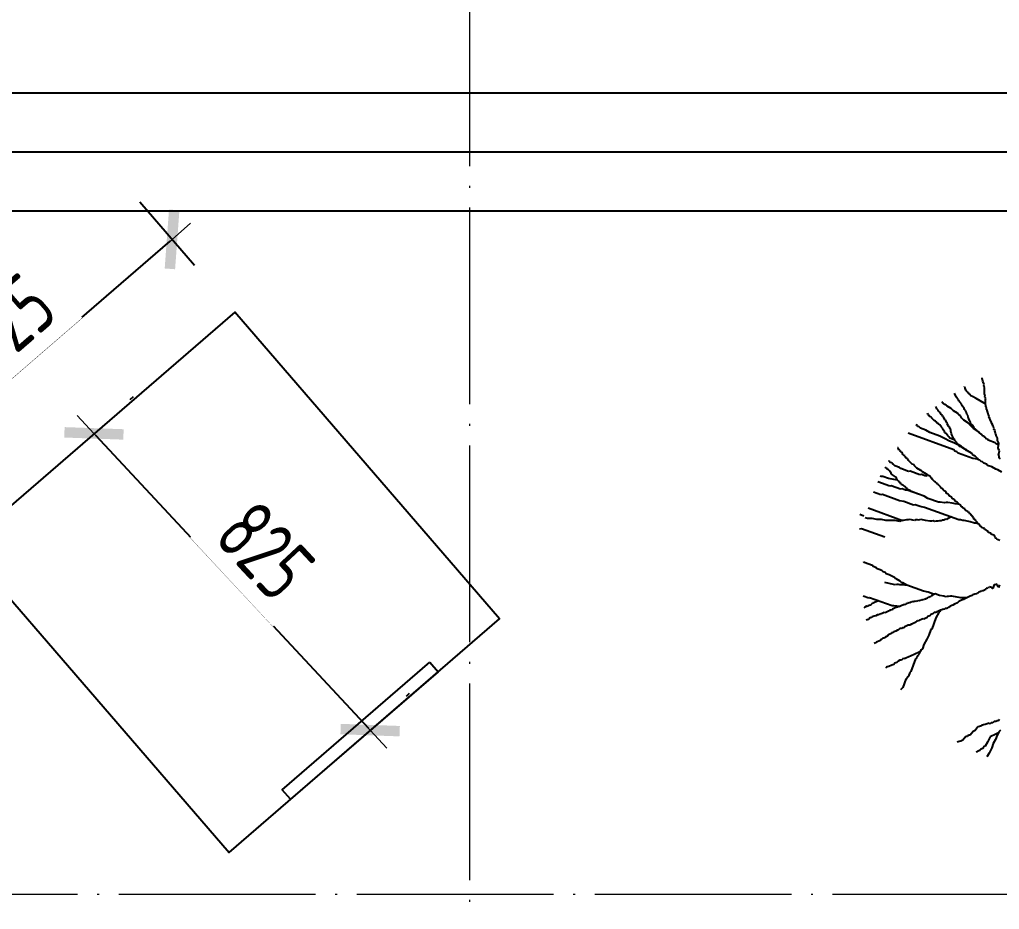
# Model space of a CAD drawing. Header units: inches. Extents: x -50945 to 250244, y -404780 to 18493.
# Drawn here: x 44524 to 46518, y -344426 to -342616 of the extents above; entities that cross this region are included whole.
import ezdxf

# ---------------------------------------------------------------- set-up
doc = ezdxf.new("R2010")
doc.units = ezdxf.units.IN
doc.header["$MEASUREMENT"] = 0
doc.linetypes.add('DOTE', pattern=[2.42, 2, -0.2, 0.02, -0.2])
doc.linetypes.add('iGo户型优化31', pattern=[0.35, 0.25, -0.1])
for name, color, linetype in [('D-ARCHI', 250, 'Continuous'), ('IBS-003-建筑窗框', 3, 'Continuous'), ('IBS-63-原建筑窗', 63, 'Continuous'), ('IFF-51-活动家具', 51, 'Continuous'), ('iGo户型优化', 7, 'Continuous')]:
    doc.layers.add(name, color=color, linetype=linetype)
doc.layers.add('天棚材质标注', color=2, linetype='Continuous', lineweight=5)
doc.styles.add('HBA-DIMT', font='ARCHS.SHX', dxfattribs={"width": 0.8})
doc.dimstyles.new('HBA_40', dxfattribs={"dimscale": 50, "dimtxt": 2.5, "dimasz": 0.1, "dimexe": 2, "dimexo": 2.5, "dimgap": 0.6, "dimtad": 1, "dimdec": 0, "dimrnd": 5, "dimzin": 0, "dimtxsty": 'HBA-DIMT', "dimblk": 'HBA_DIMENSION_TICK', "dimblk1": 'HBA_DIMENSION_TICK', "dimblk2": 'HBA_DIMENSION_TICK', "dimcen": 0.125, "dimclrd": 44, "dimclre": 44, "dimclrt": 2, "dimadec": 0, "dimazin": 0, "dimtfac": 1, "dimtdec": 0, "dimtix": 1, "dimtmove": 1, "dimatfit": 3, "dimldrblk": 'HBA_Leader_Dot', "dimfxl": 0, "dimtvp": 1, "dimtfill": 1, "dimtolj": 1, "dimtzin": 0, "dimarcsym": 0})

# ---------------------------------------------------------------- blocks, each defined once
blk = doc.blocks.new('抖音iGo户型优化-0853')
at = {"layer": 'iGo户型优化', "color": 251, "ltscale": 100}
for p, q in [((-1356, -203501.7), (-1355.1, -203499)), ((-1354.3, -203505.3), (-1356, -203501.7)), ((-1353.6, -203511.7), (-1354.3, -203505.3)), ((-1350.2, -203519), (-1353.6, -203511.7)), ((-1348.5, -203522.6), (-1350.2, -203519)), ((-1349.5, -203525.3), (-1348.5, -203522.6)), ((-1347.8, -203529), (-1349.5, -203525.3)), ((-1459.6, -203560.7), (-1461.3, -203557.1)), ((-1454.5, -203571.7), (-1459.6, -203560.7)), ((-1422.9, -203534.7), (-1421.9, -203532)), ((-1421.2, -203538.3), (-1422.9, -203534.7)), ((-1417.8, -203545.6), (-1421.2, -203538.3)), ((-1416.1, -203549.3), (-1417.8, -203545.6)), ((-1411.7, -203553.9), (-1416.1, -203549.3)), ((-1407.3, -203558.6), (-1411.7, -203553.9)), ((-1404.6, -203559.5), (-1407.3, -203558.6)), ((-1402.9, -203563.2), (-1404.6, -203559.5)), ((-1348.8, -203531.6), (-1347.8, -203529)), ((-1347.1, -203535.3), (-1348.8, -203531.6)), ((-1346.3, -203541.6), (-1347.1, -203535.3)), ((-1346.8, -203559.6), (-1346.3, -203541.6)), ((-1345.1, -203563.3), (-1346.8, -203559.6)), ((-1505.6, -203595.6), (-1510, -203590.9)), ((-1503, -203596.5), (-1505.6, -203595.6)), ((-1498.6, -203601.2), (-1503, -203596.5)), ((-1452.8, -203575.4), (-1454.5, -203571.7)), ((-1448.4, -203580), (-1452.8, -203575.4)), ((-1446.7, -203583.6), (-1448.4, -203580)), ((-1445, -203587.3), (-1446.7, -203583.6)), ((-1440.7, -203591.9), (-1445, -203587.3)), ((-1436.3, -203596.5), (-1440.7, -203591.9)), ((-1434.6, -203600.2), (-1436.3, -203596.5)), ((-1431.2, -203607.5), (-1434.6, -203600.2)), ((-1398.5, -203567.8), (-1402.9, -203563.2)), ((-1393.2, -203569.8), (-1398.5, -203567.8)), ((-1378.1, -203578.3), (-1393.2, -203569.8)), ((-1363, -203586.8), (-1378.1, -203578.3)), ((-1347.9, -203595.3), (-1363, -203586.8)), ((-1342.6, -203597.3), (-1347.9, -203595.3)), ((-1345.4, -203572.3), (-1344.4, -203569.6)), ((-1343.7, -203576), (-1345.4, -203572.3)), ((-1344.4, -203569.6), (-1345.1, -203563.3)), ((-1342, -203579.6), (-1343.7, -203576)), ((-1343.4, -203600.3), (-1342.9, -203582.3)), ((-1341.7, -203604), (-1343.4, -203600.3)), ((-1342.9, -203582.3), (-1342, -203579.6)), ((-1563.6, -203638.2), (-1565.3, -203634.5)), ((-1530.5, -203613.8), (-1532.9, -203608.6)), ((-1528.8, -203617.5), (-1530.5, -203613.8)), ((-1524.4, -203622.1), (-1528.8, -203617.5)), ((-1522.7, -203625.8), (-1524.4, -203622.1)), ((-1518.3, -203630.4), (-1522.7, -203625.8)), ((-1516.6, -203634), (-1518.3, -203630.4)), ((-1513.9, -203635), (-1516.6, -203634)), ((-1512.2, -203638.7), (-1513.9, -203635)), ((-1493.2, -203603.1), (-1498.6, -203601.2)), ((-1488.9, -203607.7), (-1493.2, -203603.1)), ((-1473.8, -203616.3), (-1488.9, -203607.7)), ((-1469.4, -203620.9), (-1473.8, -203616.3)), ((-1465, -203625.5), (-1469.4, -203620.9)), ((-1449.9, -203634), (-1465, -203625.5)), ((-1445.6, -203638.7), (-1449.9, -203634)), ((-1426.8, -203612.1), (-1431.2, -203607.5)), ((-1425.1, -203615.8), (-1426.8, -203612.1)), ((-1423.4, -203619.4), (-1425.1, -203615.8)), ((-1419, -203624.1), (-1423.4, -203619.4)), ((-1415.6, -203631.4), (-1419, -203624.1)), ((-1414.9, -203637.7), (-1415.6, -203631.4)), ((-1410.5, -203642.3), (-1414.9, -203637.7)), ((-1341, -203610.3), (-1341.7, -203604)), ((-1339.3, -203613.9), (-1341, -203610.3)), ((-1338.6, -203620.3), (-1339.3, -203613.9)), ((-1336.9, -203623.9), (-1338.6, -203620.3)), ((-1335.2, -203627.6), (-1336.9, -203623.9)), ((-1333.5, -203631.2), (-1335.2, -203627.6)), ((-1332.7, -203637.6), (-1333.5, -203631.2)), ((-1331, -203641.2), (-1332.7, -203637.6)), ((-1560.9, -203639.2), (-1563.6, -203638.2)), ((-1559.2, -203642.8), (-1560.9, -203639.2)), ((-1557.5, -203646.5), (-1559.2, -203642.8)), ((-1552.2, -203648.4), (-1557.5, -203646.5)), ((-1547.8, -203653), (-1552.2, -203648.4)), ((-1543.4, -203657.7), (-1547.8, -203653)), ((-1539, -203662.3), (-1543.4, -203657.7)), ((-1533.7, -203664.2), (-1539, -203662.3)), ((-1529.3, -203668.9), (-1533.7, -203664.2)), ((-1527.6, -203672.5), (-1529.3, -203668.9)), ((-1522.2, -203674.5), (-1527.6, -203672.5)), ((-1517.9, -203679.1), (-1522.2, -203674.5)), ((-1510.5, -203642.3), (-1512.2, -203638.7)), ((-1507.9, -203643.3), (-1510.5, -203642.3)), ((-1506.2, -203646.9), (-1507.9, -203643.3)), ((-1503.5, -203647.9), (-1506.2, -203646.9)), ((-1498.4, -203658.9), (-1503.5, -203647.9)), ((-1495.7, -203659.9), (-1498.4, -203658.9)), ((-1490.6, -203670.8), (-1495.7, -203659.9)), ((-1487.9, -203671.8), (-1490.6, -203670.8)), ((-1488.9, -203674.5), (-1487.9, -203671.8)), ((-1485.5, -203681.8), (-1488.9, -203674.5)), ((-1443.9, -203642.3), (-1445.6, -203638.7)), ((-1438.5, -203644.3), (-1443.9, -203642.3)), ((-1435.1, -203651.6), (-1438.5, -203644.3)), ((-1430.7, -203656.2), (-1435.1, -203651.6)), ((-1426.3, -203660.8), (-1430.7, -203656.2)), ((-1411.3, -203669.4), (-1426.3, -203660.8)), ((-1406.9, -203674), (-1411.3, -203669.4)), ((-1409.8, -203648.7), (-1410.5, -203642.3)), ((-1408.1, -203652.3), (-1409.8, -203648.7)), ((-1406.4, -203656), (-1408.1, -203652.3)), ((-1402.5, -203678.6), (-1406.9, -203674)), ((-1401.3, -203666.9), (-1406.4, -203656)), ((-1402.3, -203669.6), (-1401.3, -203666.9)), ((-1399.6, -203670.6), (-1402.3, -203669.6)), ((-1398.8, -203676.9), (-1399.6, -203670.6)), ((-1329.3, -203644.9), (-1331, -203641.2)), ((-1330.3, -203647.6), (-1329.3, -203644.9)), ((-1326.9, -203654.9), (-1330.3, -203647.6)), ((-1325.2, -203658.5), (-1326.9, -203654.9)), ((-1320.1, -203669.5), (-1325.2, -203658.5)), ((-1318.4, -203673.1), (-1320.1, -203669.5)), ((-1315, -203680.4), (-1318.4, -203673.1)), ((-1464.6, -203774.3), (-1639.3, -203710.7)), ((-1603.5, -203681.3), (-1608.9, -203679.3)), ((-1601.8, -203684.9), (-1603.5, -203681.3)), ((-1596.5, -203686.9), (-1601.8, -203684.9)), ((-1592.1, -203691.5), (-1596.5, -203686.9)), ((-1570.7, -203699.3), (-1592.1, -203691.5)), ((-1555.6, -203707.8), (-1570.7, -203699.3)), ((-1518.1, -203721.5), (-1555.6, -203707.8)), ((-1513.5, -203683.7), (-1517.9, -203679.1)), ((-1511.8, -203687.4), (-1513.5, -203683.7)), ((-1507.4, -203692), (-1511.8, -203687.4)), ((-1504, -203699.3), (-1507.4, -203692)), ((-1499.6, -203703.9), (-1504, -203699.3)), ((-1497.9, -203707.6), (-1499.6, -203703.9)), ((-1493.5, -203712.2), (-1497.9, -203707.6)), ((-1489.2, -203716.8), (-1493.5, -203712.2)), ((-1483.8, -203685.4), (-1485.5, -203681.8)), ((-1481.1, -203686.4), (-1483.8, -203685.4)), ((-1477.7, -203693.7), (-1481.1, -203686.4)), ((-1476, -203697.4), (-1477.7, -203693.7)), ((-1475.3, -203703.7), (-1476, -203697.4)), ((-1473.6, -203707.3), (-1475.3, -203703.7)), ((-1472.9, -203713.7), (-1473.6, -203707.3)), ((-1398.1, -203683.2), (-1402.5, -203678.6)), ((-1393.5, -203678.9), (-1398.8, -203676.9)), ((-1393.7, -203687.9), (-1398.1, -203683.2)), ((-1389.4, -203692.5), (-1393.7, -203687.9)), ((-1391.8, -203682.5), (-1393.5, -203678.9)), ((-1387.4, -203687.1), (-1391.8, -203682.5)), ((-1374.3, -203701), (-1389.4, -203692.5)), ((-1385.7, -203690.8), (-1387.4, -203687.1)), ((-1381.3, -203695.4), (-1385.7, -203690.8)), ((-1379.6, -203699.1), (-1381.3, -203695.4)), ((-1377, -203700), (-1379.6, -203699.1)), ((-1369.9, -203705.6), (-1374.3, -203701)), ((-1367.2, -203706.6), (-1369.9, -203705.6)), ((-1365.5, -203710.3), (-1367.2, -203706.6)), ((-1362.8, -203711.2), (-1365.5, -203710.3)), ((-1361.1, -203714.9), (-1362.8, -203711.2)), ((-1313.3, -203684.1), (-1315, -203680.4)), ((-1314.3, -203686.8), (-1313.3, -203684.1)), ((-1311.6, -203687.7), (-1314.3, -203686.8)), ((-1312.6, -203690.4), (-1311.6, -203687.7)), ((-1309.9, -203691.4), (-1312.6, -203690.4)), ((-1310.9, -203694.1), (-1309.9, -203691.4)), ((-1309.2, -203697.7), (-1310.9, -203694.1)), ((-1306.5, -203698.7), (-1309.2, -203697.7)), ((-1307.5, -203701.4), (-1306.5, -203698.7)), ((-1305.8, -203705), (-1307.5, -203701.4)), ((-1305, -203711.4), (-1305.8, -203705)), ((-1303.3, -203715), (-1305, -203711.4)), ((-1497.7, -203731.9), (-1518.1, -203721.5)), ((-1482.6, -203740.5), (-1497.7, -203731.9)), ((-1487.5, -203720.5), (-1489.2, -203716.8)), ((-1483.1, -203725.1), (-1487.5, -203720.5)), ((-1478.7, -203729.7), (-1483.1, -203725.1)), ((-1461.2, -203748.3), (-1482.6, -203740.5)), ((-1462.6, -203735.6), (-1478.7, -203729.7)), ((-1471.2, -203717.3), (-1472.9, -203713.7)), ((-1467.8, -203724.6), (-1471.2, -203717.3)), ((-1466, -203728.3), (-1467.8, -203724.6)), ((-1461.7, -203732.9), (-1466, -203728.3)), ((-1458.3, -203740.2), (-1462.6, -203735.6)), ((-1460, -203736.6), (-1461.7, -203732.9)), ((-1446.1, -203756.8), (-1461.2, -203748.3)), ((-1453.9, -203744.8), (-1458.3, -203740.2)), ((-1450.5, -203752.2), (-1453.9, -203744.8)), ((-1358.5, -203715.9), (-1361.1, -203714.9)), ((-1354.1, -203720.5), (-1358.5, -203715.9)), ((-1348.7, -203722.4), (-1354.1, -203720.5)), ((-1347, -203726.1), (-1348.7, -203722.4)), ((-1344.4, -203727.1), (-1347, -203726.1)), ((-1340, -203731.7), (-1344.4, -203727.1)), ((-1334.6, -203733.7), (-1340, -203731.7)), ((-1332.9, -203737.3), (-1334.6, -203733.7)), ((-1306.2, -203747), (-1332.9, -203737.3)), ((-1301.8, -203751.7), (-1306.2, -203747)), ((-1301.6, -203718.7), (-1303.3, -203715)), ((-1300.9, -203725), (-1301.6, -203718.7)), ((-1296.5, -203729.6), (-1300.9, -203725)), ((-1297.5, -203732.3), (-1296.5, -203729.6)), ((-1296.8, -203738.6), (-1297.5, -203732.3)), ((-1293.4, -203745.9), (-1296.8, -203738.6)), ((-1294.9, -203766.6), (-1291.7, -203749.6)), ((-1291.7, -203749.6), (-1293.4, -203745.9)), ((-1677.3, -203767.2), (-1680, -203766.2)), ((-1675.6, -203770.8), (-1677.3, -203767.2)), ((-1673.9, -203774.5), (-1675.6, -203770.8)), ((-1671.2, -203775.4), (-1673.9, -203774.5)), ((-1672.2, -203778.1), (-1671.2, -203775.4)), ((-1666.8, -203780.1), (-1672.2, -203778.1)), ((-1665.1, -203783.7), (-1666.8, -203780.1)), ((-1662.4, -203784.7), (-1665.1, -203783.7)), ((-1660.7, -203788.4), (-1662.4, -203784.7)), ((-1460.2, -203778.9), (-1464.6, -203774.3)), ((-1452.2, -203781.9), (-1460.2, -203778.9)), ((-1447.8, -203786.5), (-1452.2, -203781.9)), ((-1435.4, -203760.7), (-1450.5, -203752.2)), ((-1391.6, -203807), (-1447.8, -203786.5)), ((-1441.7, -203761.4), (-1446.1, -203756.8)), ((-1436.4, -203763.4), (-1441.7, -203761.4)), ((-1421.3, -203771.9), (-1436.4, -203763.4)), ((-1431, -203765.3), (-1435.4, -203760.7)), ((-1425.7, -203767.3), (-1431, -203765.3)), ((-1421.3, -203771.9), (-1425.7, -203767.3)), ((-1415.9, -203773.8), (-1421.3, -203771.9)), ((-1416.9, -203776.5), (-1421.3, -203771.9)), ((-1411.6, -203778.5), (-1416.9, -203776.5)), ((-1411.6, -203778.5), (-1415.9, -203773.8)), ((-1396.5, -203787), (-1411.6, -203778.5)), ((-1408.9, -203779.4), (-1411.6, -203778.5)), ((-1392.1, -203791.6), (-1396.5, -203787)), ((-1293.7, -203754.6), (-1301.8, -203751.7)), ((-1291.4, -203773.9), (-1294.9, -203766.6)), ((-1294.7, -203757.3), (-1293.7, -203754.6)), ((-1292, -203758.2), (-1294.7, -203757.3)), ((-1292.9, -203794.6), (-1289.7, -203777.6)), ((-1289.7, -203777.6), (-1291.4, -203773.9)), ((-1711.4, -203818.1), (-1713.5, -203817.3)), ((-1707, -203822.7), (-1711.4, -203818.1)), ((-1701.7, -203824.6), (-1707, -203822.7)), ((-1697.3, -203829.3), (-1701.7, -203824.6)), ((-1659, -203792), (-1660.7, -203788.4)), ((-1654.7, -203796.6), (-1659, -203792)), ((-1652, -203797.6), (-1654.7, -203796.6)), ((-1653, -203800.3), (-1652, -203797.6)), ((-1647.6, -203802.2), (-1653, -203800.3)), ((-1645.9, -203805.9), (-1647.6, -203802.2)), ((-1643.2, -203806.9), (-1645.9, -203805.9)), ((-1641.5, -203810.5), (-1643.2, -203806.9)), ((-1638.8, -203811.5), (-1641.5, -203810.5)), ((-1637.1, -203815.1), (-1638.8, -203811.5)), ((-1628.4, -203824.4), (-1637.1, -203815.1)), ((-1624, -203829), (-1628.4, -203824.4)), ((-1387.7, -203796.2), (-1392.1, -203791.6)), ((-1374.6, -203810.1), (-1391.6, -203807)), ((-1382.4, -203798.2), (-1387.7, -203796.2)), ((-1378, -203802.8), (-1382.4, -203798.2)), ((-1373.6, -203807.4), (-1378, -203802.8)), ((-1369.2, -203812.1), (-1374.6, -203810.1)), ((-1369.2, -203812.1), (-1373.6, -203807.4)), ((-1363.9, -203814), (-1369.2, -203812.1)), ((-1359.5, -203818.6), (-1363.9, -203814)), ((-1354.1, -203820.6), (-1359.5, -203818.6)), ((-1349.8, -203825.2), (-1354.1, -203820.6)), ((-1339.1, -203829.1), (-1349.8, -203825.2)), ((-1291.2, -203798.3), (-1292.9, -203794.6)), ((-1290.5, -203804.6), (-1291.2, -203798.3)), ((-1286.1, -203809.3), (-1290.5, -203804.6)), ((-1723.8, -203843.9), (-1727.1, -203840.4)), ((-1721.2, -203844.8), (-1723.8, -203843.9)), ((-1719.5, -203848.5), (-1721.2, -203844.8)), ((-1714.1, -203850.5), (-1719.5, -203848.5)), ((-1709.7, -203855.1), (-1714.1, -203850.5)), ((-1708, -203858.7), (-1709.7, -203855.1)), ((-1705.4, -203859.7), (-1708, -203858.7)), ((-1703.7, -203863.4), (-1705.4, -203859.7)), ((-1694.6, -203830.2), (-1697.3, -203829.3)), ((-1690.3, -203834.9), (-1694.6, -203830.2)), ((-1671.5, -203841.7), (-1690.3, -203834.9)), ((-1667.1, -203846.3), (-1671.5, -203841.7)), ((-1637.7, -203857), (-1667.1, -203846.3)), ((-1631.4, -203856.3), (-1637.7, -203857)), ((-1593.9, -203869.9), (-1631.4, -203856.3)), ((-1618.7, -203831), (-1624, -203829)), ((-1614.3, -203835.6), (-1618.7, -203831)), ((-1609.9, -203840.2), (-1614.3, -203835.6)), ((-1605.5, -203844.9), (-1609.9, -203840.2)), ((-1590.4, -203853.4), (-1605.5, -203844.9)), ((-1587.8, -203854.4), (-1590.4, -203853.4)), ((-1583.4, -203859), (-1587.8, -203854.4)), ((-1568.3, -203867.5), (-1583.4, -203859)), ((-1334.7, -203833.7), (-1339.1, -203829.1)), ((-1318.6, -203839.6), (-1334.7, -203833.7)), ((-1303.5, -203848.1), (-1318.6, -203839.6)), ((-1295.5, -203851), (-1303.5, -203848.1)), ((-1280.4, -203859.6), (-1295.5, -203851)), ((-1709.5, -203912.8), (-1754.9, -203896.3)), ((-1741.9, -203876.8), (-1745.6, -203875.4)), ((-1735.5, -203876), (-1741.9, -203876.8)), ((-1714.1, -203883.8), (-1735.5, -203876)), ((-1680.1, -203890.1), (-1714.1, -203883.8)), ((-1702, -203867), (-1703.7, -203863.4)), ((-1687.8, -203878.2), (-1702, -203867)), ((-1683.5, -203882.8), (-1687.8, -203878.2)), ((-1680.1, -203890.1), (-1683.5, -203882.8)), ((-1675.7, -203894.8), (-1680.1, -203890.1)), ((-1671.3, -203899.4), (-1675.7, -203894.8)), ((-1668.6, -203900.4), (-1671.3, -203899.4)), ((-1666.9, -203904), (-1668.6, -203900.4)), ((-1587.6, -203869.2), (-1593.9, -203869.9)), ((-1571.5, -203875.1), (-1587.6, -203869.2)), ((-1567.9, -203873.3), (-1571.5, -203875.1)), ((-1565.6, -203868.5), (-1568.3, -203867.5)), ((-1561.2, -203873.1), (-1565.6, -203868.5)), ((-1555.9, -203875.1), (-1561.2, -203873.1)), ((-1551.5, -203879.7), (-1555.9, -203875.1)), ((-1547.1, -203884.3), (-1551.5, -203879.7)), ((-1545.4, -203888), (-1547.1, -203884.3)), ((-1541.1, -203892.6), (-1545.4, -203888)), ((-1536.7, -203897.2), (-1541.1, -203892.6)), ((-1534, -203898.2), (-1536.7, -203897.2)), ((-1529.6, -203902.8), (-1534, -203898.2)), ((-1742.9, -203946.2), (-1771.7, -203935.7)), ((-1703.2, -203912.1), (-1709.5, -203912.8)), ((-1668.4, -203924.7), (-1703.2, -203912.1)), ((-1662.1, -203924), (-1668.4, -203924.7)), ((-1664.3, -203905), (-1666.9, -203904)), ((-1662.6, -203908.7), (-1664.3, -203905)), ((-1657.2, -203910.6), (-1662.6, -203908.7)), ((-1648.7, -203928.9), (-1662.1, -203924)), ((-1652.8, -203915.2), (-1657.2, -203910.6)), ((-1650.1, -203916.2), (-1652.8, -203915.2)), ((-1645.8, -203920.8), (-1650.1, -203916.2)), ((-1642.4, -203928.1), (-1648.7, -203928.9)), ((-1643.1, -203921.8), (-1645.8, -203920.8)), ((-1641.4, -203925.5), (-1643.1, -203921.8)), ((-1578.1, -203951.5), (-1642.4, -203928.1)), ((-1630.7, -203929.4), (-1641.4, -203925.5)), ((-1626.3, -203934), (-1630.7, -203929.4)), ((-1599.5, -203943.7), (-1626.3, -203934)), ((-1526.9, -203903.8), (-1529.6, -203902.8)), ((-1525.2, -203907.4), (-1526.9, -203903.8)), ((-1522.6, -203908.4), (-1525.2, -203907.4)), ((-1518.2, -203913), (-1522.6, -203908.4)), ((-1513.8, -203917.7), (-1518.2, -203913)), ((-1512.1, -203921.3), (-1513.8, -203917.7)), ((-1506.8, -203923.3), (-1512.1, -203921.3)), ((-1505.1, -203926.9), (-1506.8, -203923.3)), ((-1500.7, -203931.6), (-1505.1, -203926.9)), ((-1495.3, -203933.5), (-1500.7, -203931.6)), ((-1493.6, -203937.2), (-1495.3, -203933.5)), ((-1491.9, -203940.8), (-1493.6, -203937.2)), ((-1736.6, -203945.4), (-1742.9, -203946.2)), ((-1672.3, -203968.8), (-1736.6, -203945.4)), ((-1655.3, -203972), (-1672.3, -203968.8)), ((-1617.8, -203985.6), (-1655.3, -203972)), ((-1563, -203960), (-1578.1, -203951.5)), ((-1522.9, -203974.7), (-1563, -203960)), ((-1516.6, -203973.9), (-1522.9, -203974.7)), ((-1499.5, -203977.1), (-1516.6, -203973.9)), ((-1486.6, -203942.8), (-1491.9, -203940.8)), ((-1484.9, -203946.4), (-1486.6, -203942.8)), ((-1482.2, -203947.4), (-1484.9, -203946.4)), ((-1480.5, -203951), (-1482.2, -203947.4)), ((-1475.1, -203953), (-1480.5, -203951)), ((-1473.4, -203956.6), (-1475.1, -203953)), ((-1470.8, -203957.6), (-1473.4, -203956.6)), ((-1469.1, -203961.3), (-1470.8, -203957.6)), ((-1463.7, -203963.2), (-1469.1, -203961.3)), ((-1462, -203966.9), (-1463.7, -203963.2)), ((-1459.3, -203967.8), (-1462, -203966.9)), ((-1457.6, -203971.5), (-1459.3, -203967.8)), ((-1452.3, -203973.4), (-1457.6, -203971.5)), ((-1450.6, -203977.1), (-1452.3, -203973.4)), ((-1660.9, -204045.8), (-1792.4, -203997.9)), ((-1611.5, -203984.9), (-1617.8, -203985.6)), ((-1592.7, -203991.7), (-1611.5, -203984.9)), ((-1575.7, -203994.9), (-1592.7, -203991.7)), ((-1444.6, -204042.6), (-1575.7, -203994.9)), ((-1493.2, -203976.4), (-1499.5, -203977.1)), ((-1486.9, -203975.6), (-1493.2, -203976.4)), ((-1469.8, -203978.8), (-1486.9, -203975.6)), ((-1452.8, -203982), (-1469.8, -203978.8)), ((-1449.1, -203980.3), (-1452.8, -203982)), ((-1447.9, -203978.1), (-1450.6, -203977.1)), ((-1446.2, -203981.7), (-1447.9, -203978.1)), ((-1440.8, -203983.7), (-1446.2, -203981.7)), ((-1439.1, -203987.3), (-1440.8, -203983.7)), ((-1436.5, -203988.3), (-1439.1, -203987.3)), ((-1434.8, -203992), (-1436.5, -203988.3)), ((-1429.4, -203993.9), (-1434.8, -203992)), ((-1427.7, -203997.6), (-1429.4, -203993.9)), ((-1422.3, -203999.5), (-1427.7, -203997.6)), ((-1423.3, -204002.2), (-1422.3, -203999.5)), ((-1418, -204004.1), (-1423.3, -204002.2)), ((-1416.3, -204007.8), (-1418, -204004.1)), ((-1410.9, -204009.7), (-1416.3, -204007.8)), ((-1409.2, -204013.4), (-1410.9, -204009.7)), ((-1808.4, -204027.5), (-1824.1, -204021.7)), ((-1794, -204036.7), (-1803.9, -204034.9)), ((-1776, -204037.2), (-1794, -204036.7)), ((-1759, -204040.4), (-1776, -204037.2)), ((-1741, -204040.9), (-1759, -204040.4)), ((-1724, -204044.1), (-1741, -204040.9)), ((-1705.9, -204044.5), (-1724, -204044.1)), ((-1687.9, -204045), (-1705.9, -204044.5)), ((-1670.9, -204048.2), (-1687.9, -204045)), ((-1663.6, -204044.8), (-1670.9, -204048.2)), ((-1657.3, -204044.1), (-1663.6, -204044.8)), ((-1650.9, -204043.3), (-1657.3, -204044.1)), ((-1644.6, -204042.6), (-1650.9, -204043.3)), ((-1638.3, -204041.9), (-1644.6, -204042.6)), ((-1632, -204041.1), (-1638.3, -204041.9)), ((-1614.9, -204044.3), (-1632, -204041.1)), ((-1611.3, -204042.6), (-1614.9, -204044.3)), ((-1604.9, -204041.9), (-1611.3, -204042.6)), ((-1602.3, -204042.8), (-1604.9, -204041.9)), ((-1595.9, -204042.1), (-1602.3, -204042.8)), ((-1589.6, -204041.4), (-1595.9, -204042.1)), ((-1572.6, -204044.5), (-1589.6, -204041.4)), ((-1555.5, -204047.7), (-1572.6, -204044.5)), ((-1549.2, -204047), (-1555.5, -204047.7)), ((-1542.9, -204046.3), (-1549.2, -204047)), ((-1537.5, -204048.2), (-1542.9, -204046.3)), ((-1531.2, -204047.5), (-1537.5, -204048.2)), ((-1524.9, -204046.7), (-1531.2, -204047.5)), ((-1518.5, -204046), (-1524.9, -204046.7)), ((-1512.2, -204045.3), (-1518.5, -204046)), ((-1508.6, -204043.6), (-1512.2, -204045.3)), ((-1502.2, -204042.8), (-1508.6, -204043.6)), ((-1494.9, -204039.4), (-1502.2, -204042.8)), ((-1492.3, -204040.4), (-1494.9, -204039.4)), ((-1488.6, -204038.7), (-1492.3, -204040.4)), ((-1477.7, -204033.6), (-1488.6, -204038.7)), ((-1474, -204031.9), (-1477.7, -204033.6)), ((-1470.3, -204030.2), (-1474, -204031.9)), ((-1438.2, -204041.9), (-1444.6, -204042.6)), ((-1430.2, -204044.8), (-1438.2, -204041.9)), ((-1423.9, -204044.1), (-1430.2, -204044.8)), ((-1418.5, -204046), (-1423.9, -204044.1)), ((-1401.5, -204049.2), (-1418.5, -204046)), ((-1403.9, -204015.3), (-1409.2, -204013.4)), ((-1402.2, -204019), (-1403.9, -204015.3)), ((-1399.5, -204020), (-1402.2, -204019)), ((-1385.4, -204055), (-1401.5, -204049.2)), ((-1400.5, -204022.6), (-1399.5, -204020)), ((-1395.1, -204024.6), (-1400.5, -204022.6)), ((-1393.4, -204028.2), (-1395.1, -204024.6)), ((-1391.7, -204031.9), (-1393.4, -204028.2)), ((-1389, -204032.9), (-1391.7, -204031.9)), ((-1385.6, -204040.2), (-1389, -204032.9)), ((-1382.9, -204041.1), (-1385.6, -204040.2)), ((-1381.2, -204044.8), (-1382.9, -204041.1)), ((-1378.6, -204045.8), (-1381.2, -204044.8)), ((-1379.5, -204048.5), (-1378.6, -204045.8)), ((-1376.9, -204049.4), (-1379.5, -204048.5)), ((-1375.2, -204053.1), (-1376.9, -204049.4)), ((-1816.7, -204076), (-1824.6, -204077.3)), ((-1728.3, -204108.2), (-1816.7, -204076)), ((-1379.1, -204054.3), (-1385.4, -204055)), ((-1368.4, -204058.2), (-1379.1, -204054.3)), ((-1372.5, -204054.1), (-1375.2, -204053.1)), ((-1370.8, -204057.7), (-1372.5, -204054.1)), ((-1368.1, -204058.7), (-1370.8, -204057.7)), ((-1366.4, -204062.3), (-1368.1, -204058.7)), ((-1363.7, -204063.3), (-1366.4, -204062.3)), ((-1362, -204067), (-1363.7, -204063.3)), ((-1356.7, -204068.9), (-1362, -204067)), ((-1355, -204072.6), (-1356.7, -204068.9)), ((-1346.9, -204075.5), (-1355, -204072.6)), ((-1345.2, -204079.1), (-1346.9, -204075.5)), ((-1339.9, -204081.1), (-1345.2, -204079.1)), ((-1338.2, -204084.7), (-1339.9, -204081.1)), ((-1332.8, -204086.7), (-1338.2, -204084.7)), ((-1331.1, -204090.3), (-1332.8, -204086.7)), ((-1323.1, -204093.3), (-1331.1, -204090.3)), ((-1321.4, -204096.9), (-1323.1, -204093.3)), ((-1318.7, -204097.9), (-1321.4, -204096.9)), ((-1307.8, -204101.8), (-1321.2, -204097)), ((-1308.8, -204104.5), (-1307.8, -204101.8)), ((-1306.1, -204105.5), (-1308.8, -204104.5)), ((-1307.1, -204108.2), (-1306.1, -204105.5)), ((-1304.4, -204109.1), (-1307.1, -204108.2)), ((-1305.4, -204111.8), (-1304.4, -204109.1)), ((-1300, -204113.8), (-1305.4, -204111.8)), ((-1301, -204116.4), (-1300, -204113.8)), ((-1287.6, -204121.3), (-1301, -204116.4)), ((-1806.7, -204205.3), (-1808.4, -204201.7)), ((-1774.6, -204217), (-1806.7, -204205.3)), ((-1772.9, -204220.7), (-1774.6, -204217)), ((-1762.2, -204224.6), (-1772.9, -204220.7)), ((-1760.5, -204228.2), (-1762.2, -204224.6)), ((-1739.1, -204236), (-1760.5, -204228.2)), ((-1734.7, -204240.6), (-1739.1, -204236)), ((-1726.7, -204243.6), (-1734.7, -204240.6)), ((-1722.3, -204248.2), (-1726.7, -204243.6)), ((-1711.6, -204252.1), (-1722.3, -204248.2)), ((-1696.5, -204260.6), (-1711.6, -204252.1)), ((-1691.1, -204262.6), (-1696.5, -204260.6)), ((-1686.8, -204267.2), (-1691.1, -204262.6)), ((-1684.1, -204268.2), (-1686.8, -204267.2)), ((-1669, -204276.7), (-1684.1, -204268.2)), ((-1711.3, -204285.6), (-1728.3, -204282.4)), ((-1706, -204287.5), (-1711.3, -204285.6)), ((-1688.9, -204290.7), (-1706, -204287.5)), ((-1682.6, -204289.9), (-1688.9, -204290.7)), ((-1676.3, -204289.2), (-1682.6, -204289.9)), ((-1670.9, -204291.2), (-1676.3, -204289.2)), ((-1664.6, -204290.4), (-1670.9, -204291.2)), ((-1664.6, -204281.3), (-1669, -204276.7)), ((-1659.3, -204283.3), (-1664.6, -204281.3)), ((-1661.9, -204291.4), (-1664.6, -204290.4)), ((-1655.6, -204290.7), (-1661.9, -204291.4)), ((-1644.2, -204291.8), (-1659.3, -204283.3)), ((-1650.2, -204292.6), (-1655.6, -204290.7)), ((-1643.9, -204291.9), (-1650.2, -204292.6)), ((-1625.4, -204298.6), (-1644.2, -204291.8)), ((-1579.7, -204315.3), (-1643.9, -204291.9)), ((-1354.2, -204312.5), (-1355.1, -204315.2)), ((-1351.5, -204313.4), (-1354.2, -204312.5)), ((-1344.2, -204310), (-1351.5, -204313.4)), ((-1342.2, -204304.7), (-1344.2, -204310)), ((-1339.6, -204305.7), (-1342.2, -204304.7)), ((-1338.6, -204303), (-1339.6, -204305.7)), ((-1333.2, -204304.9), (-1338.6, -204303)), ((-1331.3, -204299.6), (-1333.2, -204304.9)), ((-1328.6, -204300.5), (-1331.3, -204299.6)), ((-1327.6, -204297.9), (-1328.6, -204300.5)), ((-1319.6, -204300.8), (-1327.6, -204297.9)), ((-1317.9, -204304.4), (-1319.6, -204300.8)), ((-1315.2, -204305.4), (-1317.9, -204304.4)), ((-1309.4, -204289.3), (-1315.2, -204305.4)), ((-1306.7, -204290.3), (-1309.4, -204289.3)), ((-1303, -204288.6), (-1306.7, -204290.3)), ((-1297.7, -204290.6), (-1303, -204288.6)), ((-1298.7, -204293.2), (-1297.7, -204290.6)), ((-1296, -204294.2), (-1298.7, -204293.2)), ((-1294.3, -204297.9), (-1296, -204294.2)), ((-1291.6, -204298.8), (-1294.3, -204297.9)), ((-1288.7, -204290.8), (-1292.6, -204301.5)), ((-1292.6, -204301.5), (-1291.6, -204298.8)), ((-1789.8, -204342), (-1811.2, -204334.2)), ((-1786.1, -204340.2), (-1789.8, -204342)), ((-1700.4, -204371.4), (-1786.1, -204340.2)), ((-1592.6, -204350), (-1596.3, -204351.7)), ((-1589.9, -204351), (-1592.6, -204350)), ((-1589, -204348.3), (-1589.9, -204351)), ((-1586.3, -204349.3), (-1589, -204348.3)), ((-1582.6, -204347.6), (-1586.3, -204349.3)), ((-1580, -204348.5), (-1582.6, -204347.6)), ((-1579, -204345.9), (-1580, -204348.5)), ((-1562.6, -204318.4), (-1579.7, -204315.3)), ((-1576.3, -204346.8), (-1579, -204345.9)), ((-1575.3, -204344.2), (-1576.3, -204346.8)), ((-1572.7, -204345.1), (-1575.3, -204344.2)), ((-1565.4, -204341.7), (-1572.7, -204345.1)), ((-1564.4, -204339), (-1565.4, -204341.7)), ((-1561.7, -204340), (-1564.4, -204339)), ((-1541.2, -204326.2), (-1562.6, -204318.4)), ((-1560.7, -204337.3), (-1561.7, -204340)), ((-1558.1, -204338.3), (-1560.7, -204337.3)), ((-1554.4, -204336.6), (-1558.1, -204338.3)), ((-1553.4, -204333.9), (-1554.4, -204336.6)), ((-1550.7, -204334.9), (-1553.4, -204333.9)), ((-1548.8, -204329.5), (-1550.7, -204334.9)), ((-1546.1, -204330.5), (-1548.8, -204329.5)), ((-1542.5, -204328.8), (-1546.1, -204330.5)), ((-1538.8, -204327.1), (-1542.5, -204328.8)), ((-1534.9, -204325.5), (-1541.2, -204326.2)), ((-1518.8, -204331.3), (-1534.9, -204325.5)), ((-1501.8, -204334.5), (-1518.8, -204331.3)), ((-1496.4, -204336.5), (-1501.8, -204334.5)), ((-1490.1, -204335.7), (-1496.4, -204336.5)), ((-1483.8, -204335), (-1490.1, -204335.7)), ((-1477.4, -204334.3), (-1483.8, -204335)), ((-1471.1, -204333.5), (-1477.4, -204334.3)), ((-1437, -204339.9), (-1471.1, -204333.5)), ((-1434.5, -204350), (-1445.5, -204355.1)), ((-1419, -204340.4), (-1437, -204339.9)), ((-1427.2, -204346.6), (-1434.5, -204350)), ((-1423.5, -204344.9), (-1427.2, -204346.6)), ((-1419.9, -204343.2), (-1423.5, -204344.9)), ((-1408.9, -204338), (-1419.9, -204343.2)), ((-1412.7, -204339.6), (-1419, -204340.4)), ((-1401.6, -204334.6), (-1408.9, -204338)), ((-1394.3, -204331.2), (-1401.6, -204334.6)), ((-1390.7, -204329.5), (-1394.3, -204331.2)), ((-1383.4, -204326.1), (-1390.7, -204329.5)), ((-1377, -204325.4), (-1383.4, -204326.1)), ((-1376.1, -204322.7), (-1377, -204325.4)), ((-1373.4, -204323.7), (-1376.1, -204322.7)), ((-1368.8, -204319.3), (-1373.4, -204323.7)), ((-1365.1, -204317.6), (-1368.8, -204319.3)), ((-1361.5, -204315.9), (-1365.1, -204317.6)), ((-1358.8, -204316.9), (-1361.5, -204315.9)), ((-1357.8, -204314.2), (-1358.8, -204316.9)), ((-1355.1, -204315.2), (-1357.8, -204314.2)), ((-1805.1, -204375.8), (-1808.3, -204378.8)), ((-1797.8, -204372.4), (-1805.1, -204375.8)), ((-1795.1, -204373.4), (-1797.8, -204372.4)), ((-1791.5, -204371.7), (-1795.1, -204373.4)), ((-1784.2, -204368.3), (-1791.5, -204371.7)), ((-1780.5, -204366.5), (-1784.2, -204368.3)), ((-1775.9, -204362.2), (-1780.5, -204366.5)), ((-1774.9, -204359.5), (-1775.9, -204362.2)), ((-1772.2, -204360.5), (-1774.9, -204359.5)), ((-1768.6, -204358.8), (-1772.2, -204360.5)), ((-1764.9, -204357.1), (-1768.6, -204358.8)), ((-1761.3, -204355.3), (-1764.9, -204357.1)), ((-1754, -204351.9), (-1761.3, -204355.3)), ((-1751.3, -204352.9), (-1754, -204351.9)), ((-1706.3, -204387.5), (-1709.9, -204389.2)), ((-1700, -204386.8), (-1706.3, -204387.5)), ((-1694.1, -204370.7), (-1700.4, -204371.4)), ((-1699, -204384.1), (-1700, -204386.8)), ((-1688, -204379), (-1699, -204384.1)), ((-1688.8, -204372.6), (-1694.1, -204370.7)), ((-1682.4, -204371.9), (-1688.8, -204372.6)), ((-1684.4, -204377.3), (-1688, -204379)), ((-1680.7, -204375.6), (-1684.4, -204377.3)), ((-1677.1, -204373.9), (-1682.4, -204371.9)), ((-1678.1, -204376.5), (-1680.7, -204375.6)), ((-1677.1, -204373.9), (-1678.1, -204376.5)), ((-1670.8, -204373.1), (-1677.1, -204373.9)), ((-1674.4, -204374.8), (-1677.1, -204373.9)), ((-1670.8, -204373.1), (-1674.4, -204374.8)), ((-1663.5, -204369.7), (-1670.8, -204373.1)), ((-1659.8, -204368), (-1663.5, -204369.7)), ((-1656.1, -204366.3), (-1659.8, -204368)), ((-1653.5, -204367.3), (-1656.1, -204366.3)), ((-1649.8, -204365.6), (-1653.5, -204367.3)), ((-1646.2, -204363.9), (-1649.8, -204365.6)), ((-1642.5, -204362.2), (-1646.2, -204363.9)), ((-1641.5, -204359.5), (-1642.5, -204362.2)), ((-1638.9, -204360.5), (-1641.5, -204359.5)), ((-1635.2, -204358.8), (-1638.9, -204360.5)), ((-1632.5, -204359.7), (-1635.2, -204358.8)), ((-1625.2, -204356.3), (-1632.5, -204359.7)), ((-1622.6, -204357.3), (-1625.2, -204356.3)), ((-1621.6, -204354.6), (-1622.6, -204357.3)), ((-1618.9, -204355.6), (-1621.6, -204354.6)), ((-1615.3, -204353.9), (-1618.9, -204355.6)), ((-1612.6, -204354.9), (-1615.3, -204353.9)), ((-1608.9, -204353.2), (-1612.6, -204354.9)), ((-1606.2, -204354.1), (-1608.9, -204353.2)), ((-1602.6, -204352.4), (-1606.2, -204354.1)), ((-1599.9, -204353.4), (-1602.6, -204352.4)), ((-1598.9, -204350.7), (-1599.9, -204353.4)), ((-1596.3, -204351.7), (-1598.9, -204350.7)), ((-1514.8, -204387.5), (-1525.8, -204392.6)), ((-1515.2, -204387.3), (-1517.2, -204392.6)), ((-1511.2, -204385.8), (-1514.8, -204387.5)), ((-1507.5, -204384.1), (-1511.2, -204385.8)), ((-1504.9, -204385), (-1507.5, -204384.1)), ((-1501.2, -204383.3), (-1504.9, -204385)), ((-1497.6, -204381.6), (-1501.2, -204383.3)), ((-1491.2, -204380.9), (-1497.6, -204381.6)), ((-1487.6, -204379.2), (-1491.2, -204380.9)), ((-1486.6, -204376.5), (-1487.6, -204379.2)), ((-1483.9, -204377.5), (-1486.6, -204376.5)), ((-1479.3, -204373.1), (-1483.9, -204377.5)), ((-1472, -204369.7), (-1479.3, -204373.1)), ((-1468.3, -204368), (-1472, -204369.7)), ((-1461, -204364.6), (-1468.3, -204368)), ((-1450.1, -204359.5), (-1461, -204364.6)), ((-1445.5, -204355.1), (-1450.1, -204359.5)), ((-1792, -204423), (-1799, -204426.2)), ((-1788.3, -204421.3), (-1792, -204423)), ((-1787.4, -204418.7), (-1788.3, -204421.3)), ((-1780.1, -204415.3), (-1787.4, -204418.7)), ((-1776.4, -204413.5), (-1780.1, -204415.3)), ((-1769.1, -204410.1), (-1776.4, -204413.5)), ((-1762.8, -204409.4), (-1769.1, -204410.1)), ((-1755.5, -204406), (-1762.8, -204409.4)), ((-1749.1, -204405.3), (-1755.5, -204406)), ((-1748.2, -204402.6), (-1749.1, -204405.3)), ((-1741.8, -204401.9), (-1748.2, -204402.6)), ((-1738.2, -204400.2), (-1741.8, -204401.9)), ((-1730.9, -204396.7), (-1738.2, -204400.2)), ((-1728.2, -204397.7), (-1730.9, -204396.7)), ((-1724.6, -204396), (-1728.2, -204397.7)), ((-1713.6, -204390.9), (-1724.6, -204396)), ((-1710.9, -204391.9), (-1713.6, -204390.9)), ((-1709.9, -204389.2), (-1710.9, -204391.9)), ((-1585.2, -204422.5), (-1596.1, -204427.7)), ((-1581.5, -204420.8), (-1585.2, -204422.5)), ((-1578.9, -204421.8), (-1581.5, -204420.8)), ((-1571.6, -204418.4), (-1578.9, -204421.8)), ((-1567.9, -204416.7), (-1571.6, -204418.4)), ((-1563.3, -204412.3), (-1567.9, -204416.7)), ((-1556, -204408.9), (-1563.3, -204412.3)), ((-1555, -204406.2), (-1556, -204408.9)), ((-1551.4, -204404.5), (-1555, -204406.2)), ((-1544.1, -204401.1), (-1551.4, -204404.5)), ((-1532.3, -204417.5), (-1547.9, -204460.3)), ((-1539.4, -204396.7), (-1544.1, -204401.1)), ((-1533.1, -204396), (-1539.4, -204396.7)), ((-1529.4, -204394.3), (-1533.1, -204396)), ((-1521.8, -204397), (-1532.3, -204417.5)), ((-1525.8, -204392.6), (-1529.4, -204394.3)), ((-1517.2, -204392.6), (-1521.8, -204397)), ((-1675.5, -204462.5), (-1679.2, -204464.2)), ((-1670.9, -204458.1), (-1675.5, -204462.5)), ((-1664.6, -204457.4), (-1670.9, -204458.1)), ((-1660.9, -204455.7), (-1664.6, -204457.4)), ((-1654.6, -204454.9), (-1660.9, -204455.7)), ((-1649.9, -204450.5), (-1654.6, -204454.9)), ((-1646.3, -204448.8), (-1649.9, -204450.5)), ((-1639, -204445.4), (-1646.3, -204448.8)), ((-1632.7, -204444.7), (-1639, -204445.4)), ((-1625.4, -204441.3), (-1632.7, -204444.7)), ((-1621.7, -204439.6), (-1625.4, -204441.3)), ((-1614.4, -204436.2), (-1621.7, -204439.6)), ((-1609.8, -204431.8), (-1614.4, -204436.2)), ((-1606.1, -204430.1), (-1609.8, -204431.8)), ((-1602.5, -204428.4), (-1606.1, -204430.1)), ((-1599.8, -204429.4), (-1602.5, -204428.4)), ((-1596.1, -204427.7), (-1599.8, -204429.4)), ((-1551.5, -204462), (-1559.3, -204483.4)), ((-1547.9, -204460.3), (-1551.5, -204462)), ((-1740.5, -204499.5), (-1744.2, -204501.2)), ((-1735.9, -204495.1), (-1740.5, -204499.5)), ((-1729.6, -204494.4), (-1735.9, -204495.1)), ((-1728.6, -204491.7), (-1729.6, -204494.4)), ((-1721.3, -204488.3), (-1728.6, -204491.7)), ((-1717.6, -204486.6), (-1721.3, -204488.3)), ((-1716.7, -204483.9), (-1717.6, -204486.6)), ((-1705.7, -204478.8), (-1716.7, -204483.9)), ((-1701.1, -204474.4), (-1705.7, -204478.8)), ((-1697.4, -204472.7), (-1701.1, -204474.4)), ((-1693.8, -204471), (-1697.4, -204472.7)), ((-1690.1, -204469.3), (-1693.8, -204471)), ((-1686.5, -204467.6), (-1690.1, -204469.3)), ((-1679.2, -204464.2), (-1686.5, -204467.6)), ((-1567.9, -204498.5), (-1578.4, -204519)), ((-1559.3, -204483.4), (-1567.9, -204498.5)), ((-1763.4, -204512.4), (-1768.9, -204514.9)), ((-1759.7, -204510.7), (-1763.4, -204512.4)), ((-1748.8, -204505.6), (-1759.7, -204510.7)), ((-1745.1, -204503.9), (-1748.8, -204505.6)), ((-1744.2, -204501.2), (-1745.1, -204503.9)), ((-1584.2, -204535.1), (-1588.8, -204539.5)), ((-1578.4, -204519), (-1584.2, -204535.1)), ((-1659.2, -204574.5), (-1663.8, -204578.9)), ((-1655.5, -204572.8), (-1659.2, -204574.5)), ((-1652.9, -204573.8), (-1655.5, -204572.8)), ((-1645.6, -204570.4), (-1652.9, -204573.8)), ((-1638.2, -204567), (-1645.6, -204570.4)), ((-1616.3, -204556.7), (-1638.2, -204567)), ((-1610.5, -204574), (-1628.1, -204622.3)), ((-1594.4, -204546.5), (-1616.3, -204556.7)), ((-1605.9, -204569.7), (-1610.5, -204574)), ((-1603.9, -204564.3), (-1605.9, -204569.7)), ((-1599.3, -204559.9), (-1603.9, -204564.3)), ((-1597.4, -204554.6), (-1599.3, -204559.9)), ((-1588.8, -204539.5), (-1597.4, -204554.6)), ((-1591.8, -204547.5), (-1594.4, -204546.5)), ((-1722.2, -204606.2), (-1725.9, -204607.9)), ((-1718.6, -204604.5), (-1722.2, -204606.2)), ((-1712.3, -204603.7), (-1718.6, -204604.5)), ((-1701.3, -204598.6), (-1712.3, -204603.7)), ((-1697.6, -204596.9), (-1701.3, -204598.6)), ((-1694, -204595.2), (-1697.6, -204596.9)), ((-1689.4, -204590.8), (-1694, -204595.2)), ((-1685.7, -204589.1), (-1689.4, -204590.8)), ((-1682.1, -204587.4), (-1685.7, -204589.1)), ((-1677.4, -204583), (-1682.1, -204587.4)), ((-1670.1, -204579.6), (-1677.4, -204583)), ((-1663.8, -204578.9), (-1670.1, -204579.6)), ((-1644.1, -204649.8), (-1647.8, -204651.5)), ((-1642.2, -204644.4), (-1644.1, -204649.8)), ((-1637.6, -204640), (-1642.2, -204644.4)), ((-1632.7, -204626.6), (-1637.6, -204640)), ((-1628.1, -204622.3), (-1632.7, -204626.6)), ((-1659.5, -204683.6), (-1668.5, -204692)), ((-1647.8, -204651.5), (-1659.5, -204683.6)), ((-1371.6, -204833.9), (-1382.9, -204848)), ((-1365.3, -204833.2), (-1371.6, -204833.9)), ((-1361.7, -204831.5), (-1365.3, -204833.2)), ((-1357, -204827.1), (-1361.7, -204831.5)), ((-1354.4, -204828), (-1357, -204827.1)), ((-1350.7, -204826.3), (-1354.4, -204828)), ((-1344.4, -204825.6), (-1350.7, -204826.3)), ((-1337.1, -204822.2), (-1344.4, -204825.6)), ((-1333.4, -204820.5), (-1337.1, -204822.2)), ((-1328.1, -204822.4), (-1333.4, -204820.5)), ((-1324.4, -204820.7), (-1328.1, -204822.4)), ((-1320.8, -204819), (-1324.4, -204820.7)), ((-1314.4, -204818.3), (-1320.8, -204819)), ((-1309.8, -204813.9), (-1314.4, -204818.3)), ((-1303.5, -204813.2), (-1309.8, -204813.9)), ((-1299.8, -204811.5), (-1303.5, -204813.2)), ((-1293.5, -204810.8), (-1299.8, -204811.5)), ((-1288.9, -204806.4), (-1293.5, -204810.8)), ((-1418.6, -204871.4), (-1429.8, -204885.5)), ((-1412.3, -204870.7), (-1418.6, -204871.4)), ((-1407.7, -204866.3), (-1412.3, -204870.7)), ((-1401.4, -204865.5), (-1407.7, -204866.3)), ((-1390.2, -204851.4), (-1401.4, -204865.5)), ((-1382.9, -204848), (-1390.2, -204851.4)), ((-1324.9, -204872.1), (-1335.4, -204892.6)), ((-1303, -204861.9), (-1324.9, -204872.1)), ((-1298.7, -204866.5), (-1304.5, -204882.6)), ((-1295.7, -204858.5), (-1303, -204861.9)), ((-1290.1, -204851.4), (-1298.7, -204866.5)), ((-1285.5, -204847), (-1290.1, -204851.4)), ((-1443.5, -204889.7), (-1450.8, -204893.1)), ((-1437.1, -204888.9), (-1443.5, -204889.7)), ((-1429.8, -204885.5), (-1437.1, -204888.9)), ((-1347.6, -204909.4), (-1352.2, -204913.8)), ((-1343.9, -204907.7), (-1347.6, -204909.4)), ((-1335.4, -204892.6), (-1343.9, -204907.7)), ((-1313, -204897.7), (-1318.9, -204913.8)), ((-1304.5, -204882.6), (-1313, -204897.7)), ((-1376.1, -204929.4), (-1378.4, -204931.5)), ((-1372.4, -204927.6), (-1376.1, -204929.4)), ((-1365.1, -204924.2), (-1372.4, -204927.6)), ((-1364.2, -204921.6), (-1365.1, -204924.2)), ((-1360.5, -204919.9), (-1364.2, -204921.6)), ((-1356.8, -204918.2), (-1360.5, -204919.9)), ((-1353.2, -204916.4), (-1356.8, -204918.2)), ((-1352.2, -204913.8), (-1353.2, -204916.4)), ((-1329.4, -204934.2), (-1337.9, -204949.3)), ((-1318.9, -204913.8), (-1329.4, -204934.2))]:
    blk.add_line(p, q, dxfattribs=at)
blk = doc.blocks.new('HBA_DIMENSION_TICK')
at = {"color": 0, "linetype": 'ByBlock'}
for p, q in [((-10, 0), (0, 0)), ((0, 0), (10, 0))]:
    blk.add_line(p, q, dxfattribs=at)
at = {"color": 50, "linetype": 'ByBlock'}
blk.add_solid([(-10, -7), (-7, -10), (7, 10), (10, 7)], dxfattribs=at)
blk = doc.blocks.new('*D465')
at = {"layer": 'Defpoints', "color": 0, "transparency": 16777216}
for p in [(44663.9, -343469), (45237.6, -344061.6), (45225.8, -344072.6)]:
    blk.add_point(p, dxfattribs=at)
at = {"layer": '天棚材质标注', "color": 44, "lineweight": -2, "transparency": 16777216}
for p, q in [((44755.4, -343383.8), (44748.9, -343389.8)), ((44679.1, -343461.6), (45234.2, -344057.9)), ((45317.3, -343987.4), (45310.8, -343993.5))]:
    blk.add_line(p, q, dxfattribs=at)
at = {"layer": '天棚材质标注', "color": 44, "lineweight": -2, "transparency": 16777216, "xscale": 5, "yscale": 5, "zscale": 5}
for p, rotation in [((44675.7, -343458), 132.9503777890303), ((45237.6, -344061.6), 312.9503777890303)]:
    blk.add_blockref('HBA_DIMENSION_TICK', p, dxfattribs=dict(at, rotation=rotation))
at = {"layer": '天棚材质标注', "color": 2, "transparency": 16777216, "insert": (45024.4, -343696.7), "char_height": 125, "attachment_point": 5, "rotation": 312.9504, "style": 'HBA-DIMT', "bg_fill": 3, "box_fill_scale": 1.25, "bg_fill_color": 256, "bg_fill_true_color": 13158600, "bg_fill_transparency": 0}
blk.add_mtext('\\A1;825', dxfattribs=at)
blk = doc.blocks.new('HBA_Leader_Dot')
at = {"color": 0, "linetype": 'ByBlock'}
blk.add_line((-5, 0), (-10, 0), dxfattribs=at)
at = {"color": 0, "linetype": 'ByBlock', "const_width": 5}
blk.add_lwpolyline([(-2.5, 0, 1), (2.5, 0, 1)], format="xyb", close=True, dxfattribs=at)
blk = doc.blocks.new('*D466')
at = {"layer": 'Defpoints', "color": 0, "transparency": 16777216}
for p in [(44834.6, -343063.4), (44962.3, -343211.2), (44411.9, -343686.6)]:
    blk.add_point(p, dxfattribs=at)
at = {"layer": '天棚材质标注', "color": 44, "lineweight": -2, "transparency": 16777216}
for p, q in [((44880.5, -343116.7), (44769.2, -342987.7)), ((44288, -343535.5), (44830.8, -343066.7)), ((44330.2, -343592), (44218.9, -343463.1))]:
    blk.add_line(p, q, dxfattribs=at)
at = {"layer": '天棚材质标注', "color": 44, "lineweight": -2, "transparency": 16777216, "xscale": 5, "yscale": 5, "zscale": 5}
for p, rotation in [((44834.6, -343063.4), 40.81928840648947), ((44284.2, -343538.7), 220.8192884064895)]:
    blk.add_blockref('HBA_DIMENSION_TICK', p, dxfattribs=dict(at, rotation=rotation))
at = {"layer": '天棚材质标注', "color": 2, "transparency": 16777216, "insert": (44498.9, -343231.1), "char_height": 125, "attachment_point": 5, "rotation": 40.8193, "style": 'HBA-DIMT', "bg_fill": 3, "box_fill_scale": 1.25, "bg_fill_color": 256, "bg_fill_true_color": 13158600, "bg_fill_transparency": 0}
blk.add_mtext('\\A1;725', dxfattribs=at)

msp = doc.modelspace()

# ---------------------------------------------------------------- linework, layer by layer
at = {"layer": 'D-ARCHI', "color": 251, "linetype": 'DOTE', "lineweight": 5, "ltscale": 200}
for p, q in [((45440.2, -355014.62), (45440.2, -340066.05)), ((52870.5, -342886.05), (32543.24, -342886.05)), ((52870.5, -344396.29), (32530.5, -344396.29))]:
    msp.add_line(p, q, dxfattribs=at)
at = {"layer": 'IBS-003-建筑窗框', "color": 251, "ltscale": 10}
for p, q in [((47350.5, -342766.05), (41810.5, -342766.05)), ((47120.5, -343006.05), (42050.5, -343006.05))]:
    msp.add_line(p, q, dxfattribs=at)
at = {"layer": 'IBS-63-原建筑窗'}
msp.add_line((47240.5, -342886.05), (41930.5, -342886.05), dxfattribs=at)
at = {"layer": 'IFF-51-活动家具'}
for points in [[(44411.94, -343686.59), (44950.66, -344310.27), (45500.97, -343834.93), (44962.25, -343211.25)], [(45359.34, -343923.5), (45376.05, -343942.84), (45075.58, -344202.37), (45058.87, -344183.03)]]:
    msp.add_lwpolyline(points, close=True, dxfattribs=at)

# ---------------------------------------------------------------- block references
at = {"color": 7, "linetype": 'iGo户型优化31', "xscale": 0.5317064318048343, "yscale": 0.5317064318048343, "zscale": 0.5317064318048343}
msp.add_blockref('抖音iGo户型优化-0853', (47203.45, -235143.36), dxfattribs=at)

# ---------------------------------------------------------------- next in the draw order: dimensions: what is measured, and where the dimension line sits
at = {"layer": '天棚材质标注', "color": 6}
dim = msp.add_aligned_dim(p1=(44663.89, -343468.97), p2=(45225.81, -344072.6), distance=16.16, dimstyle='HBA_40', dxfattribs=at)
dim.commit()
dim.dimension.update_dxf_attribs({"geometry": '*D465', "text_midpoint": (45024.39, -343696.74)})

# ---------------------------------------------------------------- next in the draw order: dimensions: what is measured, and where the dimension line sits
dim = msp.add_aligned_dim(p1=(44411.94, -343686.59), p2=(44962.25, -343211.25), distance=195.36, dimstyle='HBA_40', dxfattribs=at)
dim.commit()
dim.dimension.update_dxf_attribs({"geometry": '*D466', "text_midpoint": (44498.93, -343231.08)})

doc.saveas('drawing.dxf')
